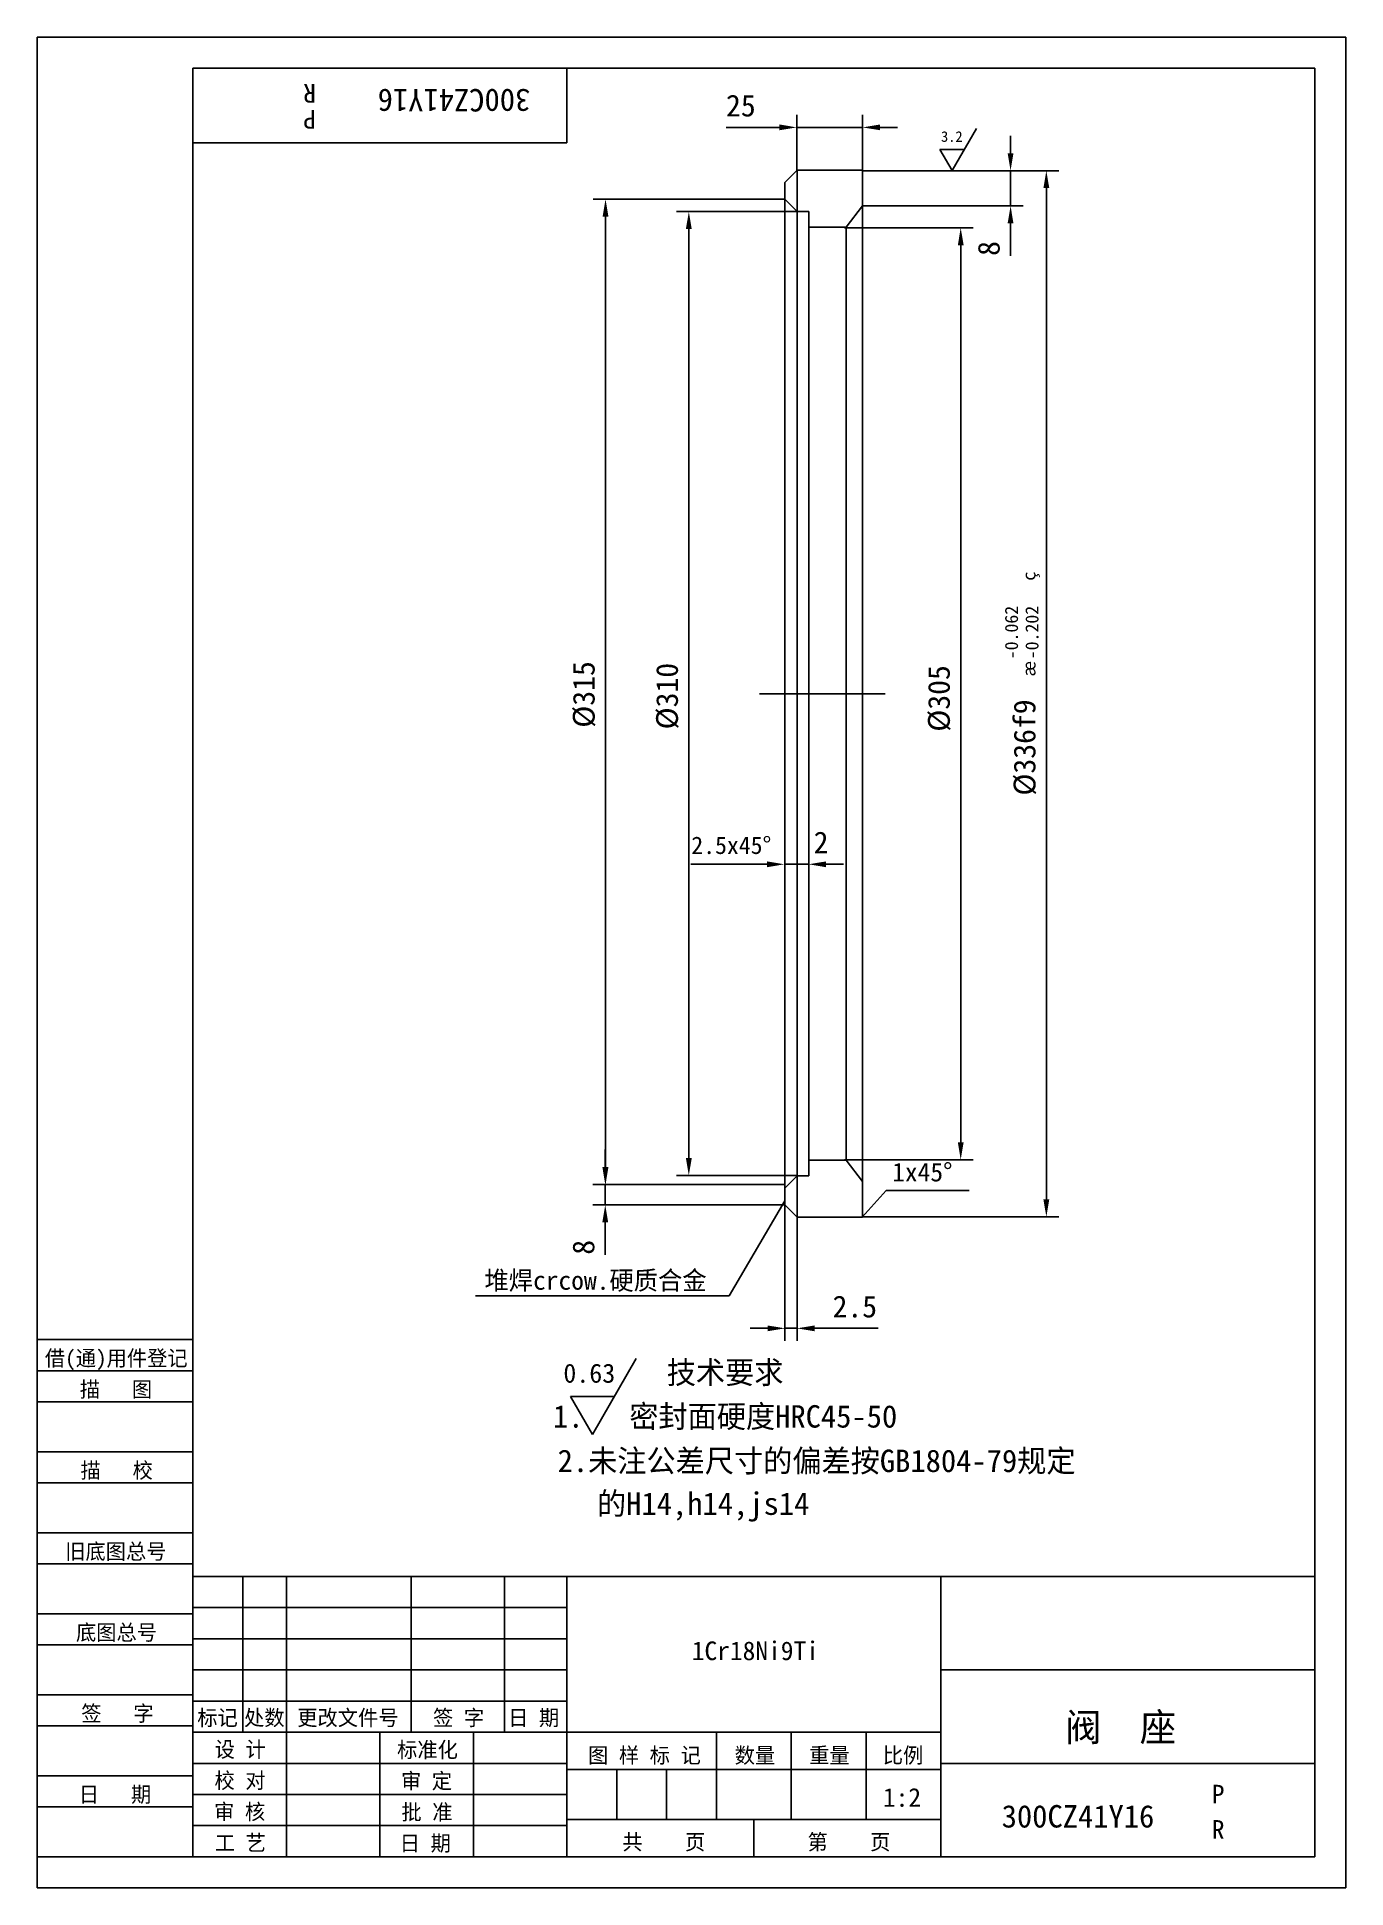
# Model space of a CAD drawing. Header units: metres. Extents: x 0 to 210, y 0 to 297.
import ezdxf

# ---------------------------------------------------------------- set-up
doc = ezdxf.new("R2010")
doc.units = ezdxf.units.M
for name, color, linetype in [('C', 6, 'Continuous'), ('D', 1, 'Continuous'), ('FL', 5, 'Continuous'), ('T', 7, 'Continuous'), ('TL', 4, 'Continuous')]:
    doc.layers.add(name, color=color, linetype=linetype)

# ---------------------------------------------------------------- blocks, each defined once
blk = doc.blocks.new('TUKUN4')
at = {"layer": 'FL'}
for p, q in [((0, 297), (0, 0)), ((210, 297), (0, 297)), ((210, 0), (210, 297)), ((0, 78), (25, 78)), ((0, 70), (25, 70)), ((0, 65), (25, 65)), ((0, 57), (25, 57)), ((0, 52), (25, 52)), ((33, 25), (33, 50)), ((40, 5), (40, 50)), ((60, 25), (60, 50)), ((75, 25), (75, 50)), ((25, 45), (85, 45)), ((0, 44), (25, 44)), ((0, 39), (25, 39)), ((25, 40), (85, 40)), ((25, 35), (85, 35)), ((0, 31), (25, 31)), ((25, 30), (85, 30)), ((0, 26), (25, 26)), ((70, 5), (70, 25)), ((0, 18), (25, 18)), ((25, 20), (85, 20)), ((25, 15), (85, 15)), ((0, 13), (25, 13)), ((25, 10), (85, 10)), ((0, 0), (210, 0))]:
    blk.add_line(p, q, dxfattribs=at)
at = {"layer": 'TL'}
for p, q in [((25, 5), (25, 292)), ((205, 292), (25, 292)), ((85, 292), (85, 280)), ((205, 5), (205, 292)), ((85, 280), (25, 280)), ((0, 88), (25, 88)), ((0, 83), (25, 83)), ((205, 50), (25, 50)), ((85, 5), (85, 50)), ((145, 5), (145, 50)), ((205, 35), (145, 35)), ((145, 25), (25, 25)), ((55, 5), (55, 25)), ((109, 11), (109, 25)), ((121, 11), (121, 25)), ((133, 11), (133, 25)), ((85, 19), (145, 19)), ((93, 11), (93, 19)), ((101, 11), (101, 19)), ((205, 20), (145, 20)), ((145, 11), (85, 11)), ((115, 5), (115, 11)), ((0, 5), (205, 5))]:
    blk.add_line(p, q, dxfattribs=at)
at = {"layer": 'T'}
for s, p in [('借(通)用件登记', (1.26, 83.76)), ('描   图', (6.86, 78.76)), ('描   校', (6.98, 65.76)), ('旧底图总号', (4.52, 52.76)), ('底图总号', (6.25, 39.76)), ('签   字', (7.1, 26.76)), ('标记', (25.71, 26.07)), ('处数', (33.22, 26.07)), ('更改文件号', (41.75, 26.07)), ('签 字', (63.53, 26.07)), ('日 期', (75.57, 26.07)), ('设 计', (28.5, 20.99)), ('标准化', (57.77, 20.93)), ('图 样 标 记', (88.4, 20.04)), ('数量', (111.92, 20.04)), ('重量', (123.88, 20.04)), ('比例', (135.7, 20.04)), ('校 对', (28.48, 15.99)), ('审 定', (58.39, 15.93)), ('日   期', (6.72, 13.76)), ('审 核', (28.41, 10.99)), ('批 准', (58.46, 10.93)), ('共    页', (93.91, 6.13)), ('第    页', (123.62, 6.13)), ('工 艺', (28.52, 5.99)), ('日 期', (58.18, 5.93))]:
    blk.add_text(s, height=2.5, dxfattribs=at).set_placement(p)

msp = doc.modelspace()

# ---------------------------------------------------------------- linework, layer by layer
at = {"layer": 'C'}
msp.add_line((115.92, 191.63), (136.07, 191.63), dxfattribs=at)
at = {"layer": 'D'}
for p, q in [((116.29, 282.5), (110.54, 282.5)), ((119.09, 282.5), (116.29, 282.5)), ((121.89, 275.61), (121.89, 284.5)), ((132.46, 282.5), (121.89, 282.5)), ((132.46, 275.63), (132.46, 284.5)), ((135.26, 282.5), (138.06, 282.5)), ((150.72, 282.33), (146.81, 275.57)), ((156.19, 278.34), (156.19, 281.14)), ((144.86, 278.95), (148.76, 278.95)), ((146.81, 275.57), (144.86, 278.95)), ((132.5, 275.55), (163.93, 275.55)), ((156.19, 275.54), (154.19, 275.54)), ((156.19, 275.54), (156.19, 269.91)), ((119.96, 270.98), (89.21, 270.98)), ((161.93, 272.75), (161.93, 110.48)), ((91.21, 268.18), (91.21, 115.66)), ((121.96, 268.98), (102.57, 268.98)), ((132.46, 269.91), (158.19, 269.91)), ((104.57, 266.18), (104.57, 117.12)), ((129.56, 266.39), (150.19, 266.39)), ((156.19, 267.11), (156.19, 264.31)), ((148.19, 119.64), (148.19, 263.59)), ((156.19, 264.31), (156.19, 261.88)), ((114.31, 164.26), (104.89, 164.26)), ((117.11, 164.26), (114.31, 164.26)), ((121.92, 164.26), (119.91, 164.26)), ((121.92, 164.26), (123.79, 164.26)), ((124.72, 164.26), (127.52, 164.26)), ((126.59, 164.26), (129.39, 164.26)), ((91.16, 115.69), (91.16, 118.49)), ((129.56, 116.84), (150.19, 116.84)), ((91.16, 112.89), (89.16, 112.89)), ((119.91, 112.86), (89.21, 112.86)), ((91.16, 112.89), (91.16, 109.63)), ((121.88, 114.32), (102.57, 114.32)), ((120, 110.27), (111.04, 95.03)), ((132.36, 107.65), (136.24, 111.94)), ((136.24, 111.94), (149.56, 111.94)), ((119.96, 109.63), (89.16, 109.63)), ((120, 109.8), (120, 87.8)), ((121.94, 107.65), (121.94, 87.8)), ((132.5, 107.68), (163.93, 107.68)), ((91.16, 106.83), (91.16, 104.03)), ((91.16, 104.03), (91.16, 101.61)), ((89.23, 95.03), (70.35, 95.03)), ((111.04, 95.03), (89.23, 95.03)), ((117.2, 89.8), (114.4, 89.8)), ((120, 89.8), (121.94, 89.8)), ((124.74, 89.8), (127.54, 89.8)), ((127.54, 89.8), (134.96, 89.8)), ((96.12, 84.94), (89.1, 72.77)), ((85.59, 78.86), (92.61, 78.86)), ((89.1, 72.77), (85.59, 78.86))]:
    msp.add_line(p, q, dxfattribs=at)
for points in [[(119.09, 282.97), (119.09, 282.04), (121.89, 282.5)], [(135.26, 282.97), (135.26, 282.04), (132.46, 282.5)], [(155.72, 278.34), (156.65, 278.34), (156.19, 275.54)], [(161.46, 272.75), (162.4, 272.75), (161.93, 275.55)], [(90.74, 268.18), (91.67, 268.18), (91.21, 270.98)], [(104.1, 266.18), (105.04, 266.18), (104.57, 268.98)], [(155.72, 267.11), (156.65, 267.11), (156.19, 269.91)], [(147.73, 263.59), (148.66, 263.59), (148.19, 266.39)], [(117.11, 164.72), (117.11, 163.79), (119.91, 164.26)], [(126.59, 164.72), (126.59, 163.79), (123.79, 164.26)], [(147.73, 119.64), (148.66, 119.64), (148.19, 116.84)], [(104.1, 117.12), (105.04, 117.12), (104.57, 114.32)], [(90.7, 115.69), (91.63, 115.69), (91.16, 112.89)], [(90.74, 115.66), (91.67, 115.66), (91.21, 112.86)], [(161.46, 110.48), (162.4, 110.48), (161.93, 107.68)], [(90.7, 106.83), (91.63, 106.83), (91.16, 109.63)], [(117.2, 90.26), (117.2, 89.33), (120, 89.8)], [(124.74, 90.26), (124.74, 89.33), (121.94, 89.8)]]:
    msp.add_solid(points, dxfattribs=at)
at = {"layer": 'TL'}
for p, q in [((121.96, 275.63), (119.96, 273.63)), ((119.96, 273.63), (119.96, 270.98)), ((132.46, 275.63), (121.96, 275.63)), ((121.96, 268.98), (121.96, 275.56)), ((132.46, 269.71), (132.46, 275.63)), ((119.96, 270.98), (119.96, 191.68)), ((121.96, 268.98), (119.96, 270.98)), ((121.96, 268.98), (121.96, 191.68)), ((121.96, 268.98), (123.82, 268.98)), ((123.82, 268.98), (123.82, 266.48)), ((129.82, 266.48), (132.46, 269.91)), ((132.46, 191.63), (132.46, 269.71)), ((123.82, 266.48), (123.82, 191.68)), ((123.82, 266.48), (129.82, 266.48)), ((129.82, 266.48), (129.82, 191.68)), ((119.96, 112.29), (119.96, 191.59)), ((121.96, 114.29), (121.96, 191.59)), ((123.82, 116.79), (123.82, 191.59)), ((129.82, 116.79), (129.82, 191.59)), ((132.46, 191.63), (132.46, 113.55)), ((123.82, 114.29), (123.82, 116.79)), ((123.82, 116.79), (129.82, 116.79)), ((129.82, 116.79), (132.46, 113.36)), ((121.96, 114.29), (119.96, 112.29)), ((121.96, 114.29), (123.82, 114.29)), ((121.96, 114.29), (121.96, 107.7)), ((132.46, 113.55), (132.46, 107.63)), ((119.96, 109.63), (119.96, 112.29)), ((121.96, 107.63), (119.96, 109.63)), ((132.46, 107.63), (121.96, 107.63))]:
    msp.add_line(p, q, dxfattribs=at)

# ---------------------------------------------------------------- block references
at = {"layer": 'D'}
msp.add_blockref('TUKUN4', (0, 0), dxfattribs=at)

# ---------------------------------------------------------------- texts
for s, height, rotation, p in [('R', 3, 180, (44.75, 289.44)), ('300CZ41Y16', 3.6, 180, (79.14, 288.65)), ('P', 3, 180, (44.75, 285.27)), ('8', 3.5, 90, (154.44, 261.88)), ('%%231', 2.1, 90, (160.18, 209.76)), ('-0.062', 2.1, 90, (157.38, 197.16)), ('-0.202', 2.1, 90, (160.67, 197.16)), ('%%c315', 3.5, 90, (89.46, 186.17)), ('%%c310', 3.5, 90, (102.82, 185.9)), ('%%230', 2.1, 90, (160.18, 194.36)), ('%%C305', 3.5, 90, (146.44, 185.53)), ('%%c336f9', 3.5, 90, (160.18, 175.28)), ('8', 3.5, 90, (89.41, 101.61))]:
    msp.add_text(s, height=height, rotation=rotation, dxfattribs=at).set_placement(p)
for s, height, p in [('25', 3.5, (110.54, 284.25)), ('3.2', 1.7, (145.03, 280.18)), ('2', 3.5, (124.59, 166.01)), ('2.5x45%%d', 2.8, (104.97, 165.91)), ('1x45%%d', 3, (137.2, 113.37)), ('堆焊crcow.硬质合金', 3, (71.78, 95.99)), ('2.5', 3.5, (127.63, 91.55)), ('0.63', 3.06, (84.44, 81.07)), ('技术要求', 3.6, (101.03, 80.92)), ('1.   密封面硬度HRC45-50', 3.6, (82.77, 73.87)), ('2.未注公差尺寸的偏差按GB1804-79规定', 3.6, (83.52, 66.74)), ('的H14,h14,js14', 3.6, (89.84, 59.87)), ('1Cr18Ni9Ti', 3, (105.04, 36.56)), ('阀  座', 4.5, (164.94, 23.54)), ('1:2', 3, (135.71, 13.03)), ('P', 3, (188.47, 13.56)), ('300CZ41Y16', 3.6, (154.76, 9.7)), ('R', 3, (188.47, 7.89))]:
    msp.add_text(s, height=height, dxfattribs=at).set_placement(p)

doc.saveas('drawing.dxf')
